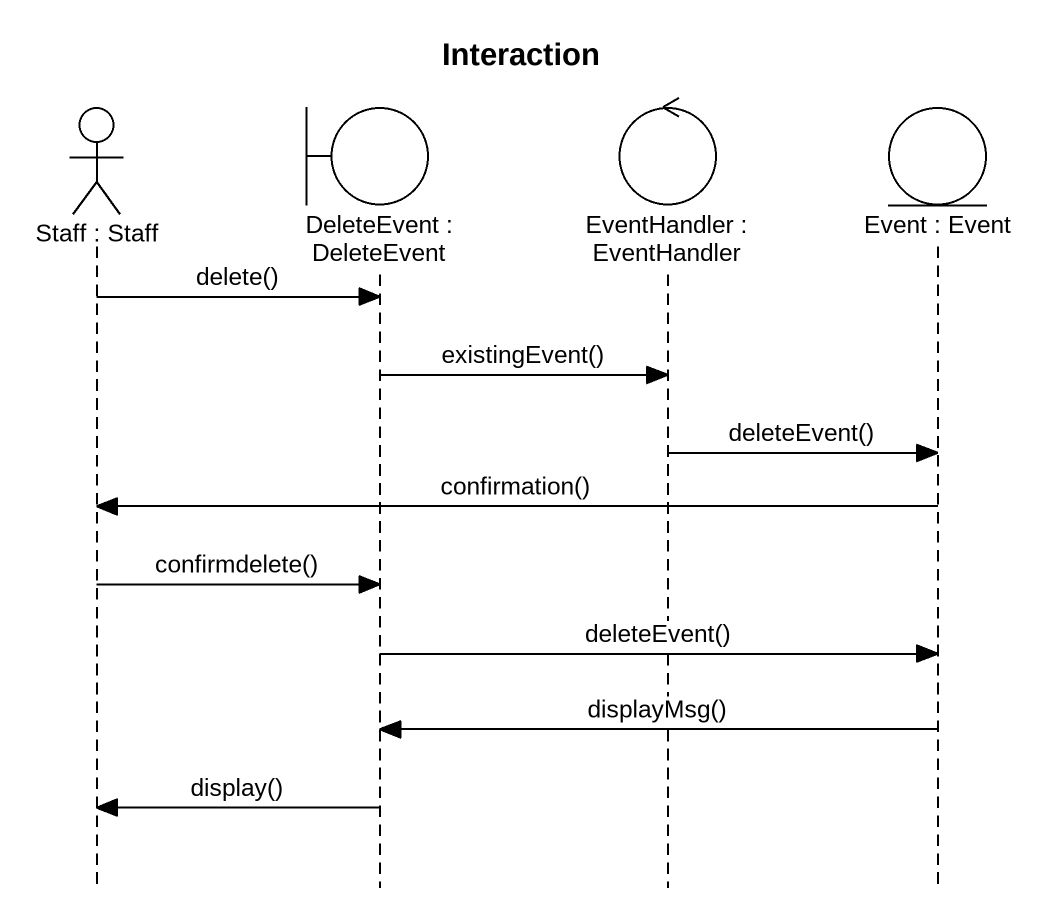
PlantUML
@startuml
title Interaction
hide footbox
actor "Staff : Staff" as Staff
boundary "DeleteEvent : DeleteEvent" as DeleteEvent
control "EventHandler : EventHandler" as EventHandler
entity "Event : Event" as Event

Staff -> DeleteEvent : delete()
DeleteEvent -> EventHandler : existingEvent()
EventHandler -> Event : deleteEvent()
Event -> Staff : confirmation()
Staff -> DeleteEvent : confirmdelete()
DeleteEvent -> Event : deleteEvent()
Event -> DeleteEvent : displayMsg()
DeleteEvent -> Staff : display()
@enduml
